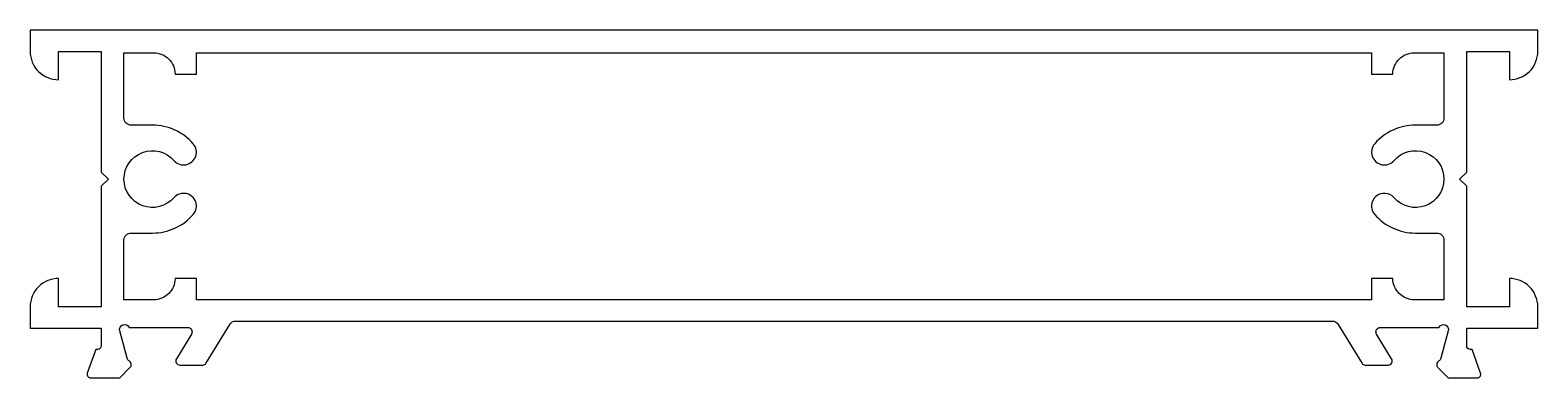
# Model space of a CAD drawing. Extents: x 518 to 624, y 672 to 696.
import ezdxf

# ---------------------------------------------------------------- set-up
doc = ezdxf.new("R2010")
doc.units = 0
doc.layers.get('0').update_dxf_attribs({"linetype": 'CONTINUOUS'})

msp = doc.modelspace()

# ---------------------------------------------------------------- linework, layer by layer
for points in [[(611.84, 672.91, 0.261413), (612.06, 672.79), (613.67, 672.79, 0.585524), (613.92, 673.24), (612.86, 674.98, -0.585524), (613.12, 675.44), (617.25, 675.44, -0.91331), (617.9, 675.2), (617.39, 673.27, -0.200652), (617.24, 673.08, 0.495226), (617.18, 672.61), (617.9, 671.89), (619.95, 671.89, 0.520567), (620.18, 672.22), (619.58, 673.89), (619.45, 673.89, -0.414214), (619.2, 674.14), (619.2, 675.39), (624.2, 675.39), (624.2, 676.89, 0.414214), (622.2, 678.89), (622.2, 676.89), (619.2, 676.89), (619.2, 685.39), (618.7, 685.89), (619.2, 686.39), (619.2, 694.89), (622.2, 694.89), (622.2, 692.89, 0.414214), (624.2, 694.89), (624.2, 696.39), (518.2, 696.39), (518.2, 694.89, 0.414214), (520.2, 692.89), (520.2, 694.89), (523.2, 694.89), (523.2, 686.39), (523.7, 685.89), (523.2, 685.39), (523.2, 676.89), (520.2, 676.89), (520.2, 678.89, 0.414214), (518.2, 676.89), (518.2, 675.39), (523.2, 675.39), (523.2, 674.14, -0.414214), (522.95, 673.89), (522.83, 673.89), (522.22, 672.22, 0.520567), (522.46, 671.89), (524.5, 671.89), (525.22, 672.61, 0.495226), (525.16, 673.08, -0.200652), (525.02, 673.27), (524.5, 675.2, -0.91331), (525.16, 675.44), (529.29, 675.44, -0.585524), (529.54, 674.98), (528.48, 673.24, 0.585524), (528.74, 672.79), (530.35, 672.79, 0.261413), (530.56, 672.91), (532.23, 675.65, -0.261413), (532.66, 675.89), (609.74, 675.89, -0.261413), (610.17, 675.65)], [(612.51, 693.29), (614.01, 693.29, -0.414214), (615.51, 694.79), (617.6, 694.79), (617.6, 690.19, -0.414214), (617.1, 689.69), (615.6, 689.69, 0.217429), (612.73, 688.38, 1), (614.09, 687.2, -2.679416), (614.09, 684.58, 1), (612.73, 683.4, 0.217429), (615.6, 682.09), (617.1, 682.09, -0.414214), (617.6, 681.59), (617.6, 677.39), (615.51, 677.39, -0.414214), (614.01, 678.89), (612.51, 678.89), (612.51, 677.39), (529.89, 677.39), (529.89, 678.89), (528.39, 678.89, -0.414214), (526.89, 677.39), (524.8, 677.39), (524.8, 681.59, -0.414214), (525.3, 682.09), (526.8, 682.09, 0.217429), (529.67, 683.4, 1), (528.31, 684.58, -2.679416), (528.31, 687.2, 1), (529.67, 688.38, 0.217429), (526.8, 689.69), (525.3, 689.69, -0.414214), (524.8, 690.19), (524.8, 694.79), (526.89, 694.79, -0.414214), (528.39, 693.29), (529.89, 693.29), (529.89, 694.79), (612.51, 694.79)]]:
    msp.add_lwpolyline(points, format="xyb", close=True)

doc.saveas('drawing.dxf')
